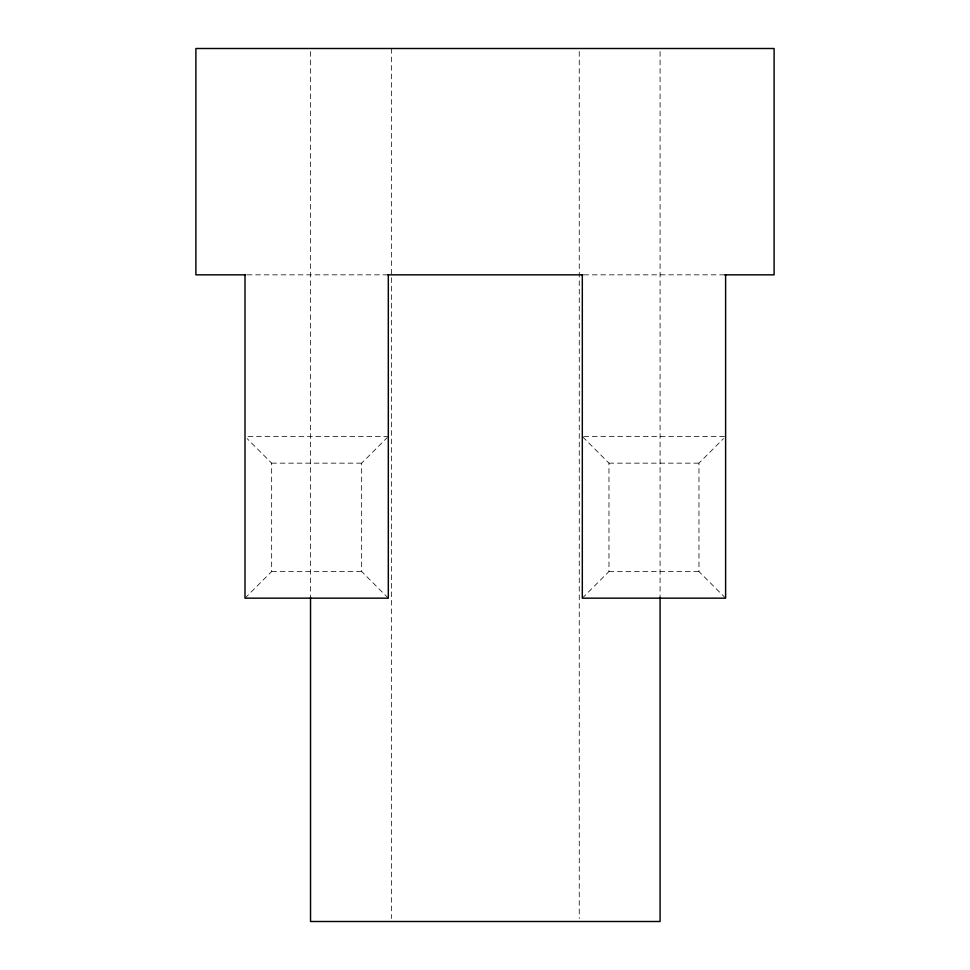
<?xml version="1.0" encoding="UTF-8"?>
<svg xmlns="http://www.w3.org/2000/svg" width="970" height="970" viewBox="0 0 970 970"><rect width="100%" height="100%" fill="white"/><g stroke="black" fill="none" stroke-linecap="round" stroke-linejoin="round"><path stroke-width="0.73" stroke-dasharray="4.85 3.64" d="M388.315 598.163L361.664 571.512L361.664 463.151L387.248 437.567M245.01 598.163L271.661 571.512L271.661 463.151L247.144 438.634M725.609 598.163L698.958 571.512L698.958 463.151L723.474 438.634M582.315 598.163L608.966 571.512L608.966 463.151L582.315 436.5M247.18 274.837L386.8 274.837M583.819 274.837L724.602 274.837M248.029 436.5L388.315 436.5M583.819 436.5L725.609 436.5M271.661 463.151L361.664 463.151M608.966 463.151L698.958 463.151M271.661 571.512L361.664 571.512M608.966 571.512L698.958 571.512M660.085 51.519L660.085 597.156M579.26 51.531L579.26 918.469M391.371 48.5L391.371 918.469M310.533 51.519L310.533 597.156"/><path stroke-width="1.45" d="M245.665 274.837L195.891 274.837L195.891 48.5L774.109 48.5L774.109 274.837L724.602 274.837M387.709 274.837L582.909 274.837M725.609 274.837L725.609 598.163L582.315 598.163L582.315 274.837M660.085 597.411L660.085 921.5L310.533 921.5L310.533 597.411M388.315 274.837L388.315 598.163L245.01 598.163L245.01 274.837"/></g></svg>
